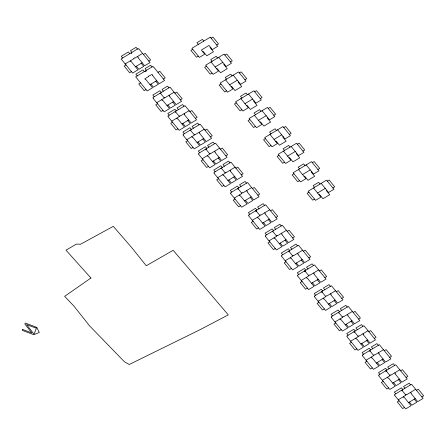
<?xml version="1.0" encoding="UTF-8"?>
<svg xmlns="http://www.w3.org/2000/svg" width="446" height="446" viewBox="0 0 446 446"><rect width="100%" height="100%" fill="white"/><g stroke="black" fill="none" stroke-linecap="round" stroke-linejoin="round"><path stroke-width="0.67" d="M125.187 63.945L133.945 58.649L133.716 58.365L134.686 57.779L134.921 58.064L142.581 53.431M126.001 64.943L124.178 66.047L129.591 72.709L131.419 71.605M143.395 54.429L145.223 53.33L150.636 59.993L148.813 61.096M135.461 66.761L142.151 62.719M192.739 49.272L190.91 50.376L196.485 57.227L198.308 56.129M211.109 38.172L212.932 37.068L218.501 43.92L216.678 45.024M140.562 82.856L138.739 83.959L144.158 90.622L145.981 89.523M157.962 72.347L159.785 71.243L165.204 77.905L163.375 79.009M202.852 51.892L203.337 51.597L206.771 55.822L213.461 51.781L210.027 47.555L210.512 47.259M150.029 84.679L156.719 80.631M160.705 93.571L160.404 93.755L159.991 93.253M206.498 66.198L204.669 67.296L210.244 74.153L212.067 73.049M224.862 55.092L226.691 53.988L232.26 60.846L230.437 61.949M164.15 97.808L165.126 97.222L165.355 97.507L174.113 92.216M215.123 66.984L222.788 62.356M156.719 102.725L164.384 98.098L160.298 93.069M157.533 103.728L155.71 104.832L161.123 111.494L162.952 110.391M174.927 93.214L176.755 92.11L182.169 98.772L180.346 99.876M216.605 68.812L217.096 68.522L220.53 72.748L227.22 68.701L223.786 64.475L224.271 64.179M166.994 105.546L173.684 101.504M220.999 84.032L219.176 85.136L224.745 91.993L226.574 90.889M239.368 72.932L241.191 71.828L246.766 78.686L244.943 79.784M175.707 112.024L175.406 112.208L174.994 111.706M229.629 84.824L237.289 80.196M179.153 116.261L180.128 115.676L180.357 115.96L189.115 110.664M171.721 121.178L179.387 116.545L175.3 111.522M231.112 86.652L231.597 86.357L235.036 90.588L241.726 86.541L238.292 82.315L238.777 82.019M172.535 122.176L170.712 123.28L176.125 129.942L177.954 128.844M189.929 111.667L191.758 110.563L197.171 117.226L195.348 118.329M181.996 123.999L188.686 119.952M236.319 102.875L234.496 103.979L240.065 110.831L241.888 109.727M254.688 91.776L256.511 90.672L262.086 97.523L260.258 98.627M190.782 130.561L190.475 130.745L190.068 130.243M244.943 103.667L252.609 99.034M194.227 134.798L195.197 134.213L195.432 134.497L204.19 129.201M186.796 139.715L194.456 135.082L190.37 130.059M187.604 140.713L185.781 141.817L191.2 148.479L193.023 147.381M205.004 130.204L206.827 129.1L212.246 135.762L210.417 136.866M246.432 105.496L246.917 105.2L250.351 109.426L257.047 105.384L253.607 101.158L254.092 100.863M197.065 142.536L203.761 138.489M249.871 119.545L248.043 120.643L253.618 127.5L255.441 126.396M268.241 108.439L270.064 107.335L275.634 114.193L273.811 115.297M206.214 149.544L205.913 149.728L205.5 149.226M258.496 120.336L266.162 115.704M259.985 122.159L260.47 121.87L263.904 126.095L270.594 122.048L267.16 117.822L267.645 117.532M209.659 153.781L210.635 153.195L210.863 153.48L219.622 148.184M202.228 158.698L209.893 154.065L205.807 149.042M203.041 159.696L201.213 160.8L206.632 167.462L208.46 166.364M220.435 149.187L222.259 148.083L227.677 154.745L225.854 155.849M212.502 161.519L219.192 157.477M265.415 138.661L263.586 139.76L269.161 146.617L270.984 145.513M283.784 127.556L285.607 126.452L291.177 133.309L289.354 134.413M221.684 168.571L221.378 168.755L220.971 168.248M274.039 139.453L281.705 134.82M275.522 141.276L276.013 140.986L279.447 145.212L286.137 141.165L282.703 136.939L283.188 136.649M225.13 172.808L226.1 172.217L226.334 172.502L235.092 167.211M217.698 177.725L225.358 173.093L221.272 168.064M218.507 178.723L216.684 179.827L222.102 186.489L223.925 185.385M235.906 168.209L237.729 167.105L243.148 173.773L241.319 174.871M227.973 180.541L234.663 176.499M278.962 155.325L277.139 156.429L282.714 163.281L284.537 162.177M297.331 144.225L299.16 143.121L304.73 149.973L302.906 151.077M287.592 156.117L295.252 151.484M289.075 157.945L289.565 157.65L293 161.876L299.69 157.834L296.255 153.608L296.741 153.312M238.231 188.92L237.924 189.104L237.517 188.602M241.676 193.157L242.646 192.572L242.88 192.856L251.639 187.56M234.245 198.074L241.905 193.441L237.818 188.418M235.053 199.072L233.23 200.176L238.649 206.838L240.472 205.74M252.453 188.563L254.276 187.459L259.695 194.121L257.866 195.225M244.52 200.895L251.21 196.848M293.953 173.762L292.13 174.865L297.699 181.717L299.528 180.613M312.323 162.662L314.146 161.558L319.721 168.41L317.892 169.513M302.578 174.553L310.243 169.92M304.066 176.382L304.551 176.086L307.991 180.312L314.681 176.27L311.241 172.044L311.732 171.749M256.294 211.142L255.993 211.326L255.586 210.824M259.739 215.379L260.715 214.794L260.949 215.078L269.707 209.782M252.308 220.296L259.973 215.663L255.887 210.64M253.122 221.294L251.299 222.398L256.718 229.06L258.541 227.962M270.516 210.785L272.344 209.681L277.758 216.343L275.935 217.447M308.955 192.215L307.132 193.319L312.702 200.17L314.53 199.067M327.325 181.115L329.148 180.011L334.723 186.863L332.894 187.967M262.582 223.117L269.272 219.07M317.58 193.006L325.245 188.374M319.068 194.835L319.553 194.54L322.993 198.765L329.683 194.724L326.243 190.498L326.734 190.202M273.002 231.686L272.696 231.87L272.289 231.368M276.448 235.928L277.418 235.337L277.652 235.622L286.41 230.331M269.016 240.846L276.682 236.213L272.595 231.184M269.83 241.844L268.001 242.947L273.42 249.609L275.243 248.506M287.224 231.329L289.047 230.225L294.466 236.887L292.643 237.991M279.291 243.661L285.981 239.619M289.181 251.589L288.874 251.773L288.467 251.271M292.626 255.826L293.596 255.235L293.83 255.525L302.589 250.228M285.195 260.743L292.86 256.11L288.774 251.087M286.009 261.741L284.18 262.845L289.599 269.507L291.422 268.403M303.403 251.226L305.226 250.128L310.645 256.79L308.822 257.894M295.469 263.564L302.159 259.516M305.215 271.307L304.908 271.491L304.501 270.984M308.66 275.544L309.63 274.953L309.864 275.243L318.622 269.947M301.228 280.462L308.888 275.829L304.802 270.806M302.037 281.459L300.214 282.563L305.633 289.225L307.456 288.122M319.436 270.945L321.259 269.841L326.678 276.509L324.85 277.607M311.503 283.277L318.193 279.235M322.118 292.097L321.811 292.281L321.404 291.779M325.563 296.334L326.533 295.748L326.767 296.032L335.526 290.736M318.132 301.251L325.792 296.618L321.705 291.595M318.94 302.249L317.117 303.352L322.536 310.015L324.359 308.916M336.34 291.74L338.163 290.636L343.582 297.298L341.759 298.402M328.407 304.072L335.097 300.03M338.96 312.808L338.653 312.992L338.246 312.49M342.405 317.05L343.375 316.459L343.61 316.744L352.368 311.453M334.968 321.967L342.634 317.335L338.547 312.306M335.782 322.965L333.959 324.069L339.378 330.731L341.201 329.627M353.182 312.451L355.005 311.347L360.424 318.009L358.595 319.113M345.243 324.783L351.939 320.741M354.62 332.075L354.319 332.259L353.907 331.757M358.066 336.312L359.041 335.727L359.27 336.011L368.028 330.715M350.634 341.229L358.3 336.596L354.213 331.573M351.448 342.233L349.625 343.331L355.038 349.998L356.867 348.895M368.842 331.718L370.671 330.614L376.084 337.276L374.261 338.38M360.909 344.05L367.599 340.008M370.063 351.069L369.762 351.253L369.355 350.751M373.508 355.306L374.484 354.721L374.718 355.005L383.476 349.714M366.077 360.223L373.742 355.596L369.656 350.567M366.891 361.227L365.068 362.325L370.487 368.993L372.31 367.889M384.285 350.712L386.113 349.608L391.527 356.27L389.704 357.374M376.352 363.044L383.042 359.002M386.392 371.15L386.085 371.334L385.678 370.832M389.837 375.387L390.808 374.802L391.042 375.086L399.8 369.79M382.406 380.304L390.066 375.671L385.98 370.648M383.22 381.302L381.391 382.406L386.81 389.068L388.633 387.97M400.614 370.793L402.437 369.689L407.856 376.352L406.033 377.455M392.681 383.125L399.371 379.078M402.236 390.64L401.93 390.824L401.523 390.322M405.682 394.877L406.652 394.286L406.886 394.576L415.644 389.28M398.25 399.794L405.916 395.162L401.829 390.138M399.064 400.792L397.235 401.896L402.654 408.558L404.477 407.454M416.458 390.278L418.281 389.174L423.7 395.842L421.877 396.94M408.525 402.61L415.215 398.568M218.702 57.328L226.128 66.465L231.48 63.232L224.054 54.094L205.684 65.194L213.116 74.331L218.468 71.098L211.036 61.961M233.202 75.168L240.634 84.305L245.986 81.072L238.554 71.934L220.19 83.034L227.616 92.171L232.968 88.938L225.542 79.801M248.522 94.011L255.954 103.149L261.306 99.91L253.874 90.772L235.505 101.878L242.936 111.015L248.288 107.776L240.857 98.638M262.075 110.675L269.501 119.812L274.853 116.579L267.427 107.441L249.058 118.541L256.489 127.679L261.841 124.445L254.41 115.308M277.618 129.792L285.044 138.929L290.396 135.696L282.97 126.558L264.601 137.658L272.032 146.795L277.384 143.562L269.953 134.424M291.166 146.461L298.597 155.598L303.949 152.365L296.523 143.227L278.153 154.327L285.579 163.465L290.931 160.231L283.505 151.094M306.157 164.897L313.588 174.035L318.94 170.801L311.509 161.664L293.139 172.764L300.571 181.901L305.923 178.668L298.491 169.53M321.159 183.351L328.59 192.488L333.942 189.249L326.511 180.112L308.141 191.217L315.573 200.354L320.925 197.115L313.493 187.978M203.816 41.088L202.423 39.376L196.948 42.682L198.342 44.394M217.576 58.008L216.182 56.296L210.707 59.602L212.101 61.319M232.076 75.848L230.688 74.136L225.213 77.442L226.607 79.159M247.396 94.691L246.002 92.974L240.528 96.286L241.922 97.997M260.949 111.355L259.555 109.644L254.081 112.95L255.474 114.667M276.492 130.472L275.098 128.76L269.624 132.066L271.017 133.783M290.045 147.141L288.651 145.429L283.177 148.735L284.57 150.447M305.031 165.577L303.637 163.86L298.168 167.172L299.556 168.883M320.033 184.031L318.639 182.314L313.17 185.625L314.558 187.337M137.452 49.038L136.058 47.321L130.483 50.693L131.877 52.405M152.019 66.95L150.625 65.239L145.05 68.606L146.444 70.317M168.984 87.817L167.59 86.106L162.015 89.473L163.409 91.19M183.986 106.271L182.592 104.559L177.017 107.926L178.411 109.638M199.061 124.808L197.667 123.096L192.092 126.463L193.486 128.175M214.493 143.79L213.099 142.079L207.524 145.446L208.918 147.163M229.963 162.818L228.569 161.101L222.994 164.474L224.388 166.185M246.51 183.167L245.116 181.455L239.541 184.822L240.935 186.534M264.573 205.389L263.185 203.677L257.604 207.044L258.998 208.756M281.281 225.938L279.887 224.221L274.312 227.594L275.706 229.305M297.46 245.835L296.066 244.124L290.491 247.491L291.885 249.202M313.493 265.554L312.1 263.837L306.525 267.21L307.918 268.921M330.397 286.343L329.003 284.632L323.428 287.999L324.822 289.716M347.239 307.054L345.845 305.343L340.27 308.716L341.658 310.427M362.899 326.321L361.505 324.61L355.93 327.977L357.324 329.694M378.342 345.315L376.954 343.604L371.373 346.971L372.767 348.688M394.671 365.397L393.277 363.685L387.702 367.052L389.096 368.764M410.515 384.887L409.121 383.17L403.546 386.543L404.94 388.254M137.535 56.48L138.277 57.395L137.976 57.579L144.66 65.802L150.012 62.568L138.907 48.909L138.6 49.093L138.193 48.592L131.135 52.851L131.548 53.358L131.241 53.542L130.834 53.035L121.1 58.917L132.618 73.083L137.97 69.849L131.286 61.626L130.979 61.804L130.238 60.896M169.067 95.266L169.809 96.18L169.508 96.364L176.192 104.587L181.544 101.354L170.032 87.187L152.939 97.518L153.346 98.02L153.045 98.204L164.15 111.862L169.502 108.629L162.818 100.406L162.511 100.59L161.77 99.675M184.07 113.719L184.811 114.633L184.51 114.817L191.195 123.04L196.547 119.801L185.034 105.641L167.941 115.971L168.348 116.473L168.047 116.657L179.153 130.316L184.505 127.082L177.82 118.859L177.514 119.043L176.772 118.129M199.139 132.256L199.886 133.17L199.579 133.348L206.264 141.577L211.616 138.338L200.103 124.178L183.011 134.508L183.417 135.01L183.116 135.194L194.222 148.852L199.574 145.619L192.889 137.396L192.583 137.58L191.841 136.666M214.576 151.239L215.318 152.153L215.017 152.337L221.701 160.56L227.053 157.321L215.535 143.16L198.448 153.491L198.855 153.993L198.548 154.177L209.659 167.835L215.011 164.602L208.321 156.379L208.02 156.563L207.279 155.648M230.041 170.26L230.788 171.175L230.482 171.359L237.166 179.582L242.524 176.348L231.006 162.182L213.913 172.513L214.32 173.015L214.019 173.199L225.124 186.863L230.476 183.629L223.792 175.401L223.485 175.585L222.744 174.67M246.588 190.615L247.335 191.529L247.028 191.713L253.713 199.936L259.07 196.697L247.552 182.537L230.459 192.867L230.866 193.369L230.565 193.553L241.671 207.212L247.023 203.978L240.338 195.755L240.032 195.939L239.29 195.025M264.656 212.837L265.398 213.745L265.097 213.929L271.781 222.158L277.133 218.919L265.621 204.759L248.528 215.089L248.935 215.591L248.634 215.775L259.739 229.434L265.091 226.2L258.407 217.977L258.1 218.161L257.359 217.247M281.365 233.381L282.106 234.295L281.8 234.479L288.49 242.702L293.842 239.469L282.324 225.302L265.231 235.633L265.643 236.135L265.337 236.319L276.442 249.983L281.8 246.744L275.11 238.521L274.808 238.705L274.061 237.79M297.543 253.278L298.285 254.192L297.978 254.376L304.668 262.599L310.02 259.366L298.502 245.205L281.409 255.53L281.822 256.037L281.515 256.221L292.626 269.88L297.978 266.647L291.288 258.424L290.987 258.608L290.24 257.693M313.571 272.997L314.318 273.911L314.012 274.095L320.696 282.318L326.048 279.084L314.536 264.924L297.443 275.249L297.85 275.756L297.549 275.935L308.654 289.599L314.006 286.365L307.322 278.137L307.015 278.321L306.274 277.412M330.475 293.791L331.222 294.706L330.915 294.89L337.605 303.113L342.957 299.874L331.439 285.713L314.346 296.044L314.759 296.545L314.452 296.729L325.558 310.388L330.91 307.155L324.225 298.932L323.924 299.115L323.177 298.201M347.317 314.502L348.064 315.417L347.757 315.601L354.442 323.824L359.794 320.59L348.281 306.424L331.188 316.755L331.595 317.257L331.294 317.44L342.4 331.105L347.752 327.866L341.067 319.643L340.761 319.827L340.019 318.912M362.983 333.77L363.724 334.684L363.423 334.868L370.108 343.091L375.46 339.858L363.947 325.692L346.854 336.022L347.261 336.524L346.96 336.708L358.066 350.366L363.418 347.133L356.733 338.91L356.426 339.094L355.685 338.18M378.425 352.764L379.167 353.678L378.866 353.862L385.55 362.085L390.902 358.852L379.39 344.686L362.297 355.016L362.704 355.518L362.403 355.702L373.508 369.36L378.86 366.127L372.176 357.904L371.869 358.088L371.128 357.174M394.755 372.845L395.496 373.759L395.189 373.943L401.879 382.166L407.231 378.927L395.713 364.767L378.621 375.097L379.033 375.599L378.726 375.783L389.832 389.442L395.184 386.208L388.499 377.985L388.198 378.169L387.451 377.255M410.599 392.329L411.34 393.244L411.034 393.428L417.724 401.651L423.076 398.417L411.558 384.257L394.47 394.582L394.877 395.089L394.571 395.267L405.682 408.932L411.034 405.698L404.344 397.47L404.043 397.654L403.296 396.745M141.243 63.271L143.746 66.354L138.884 69.297L136.376 66.214M155.805 81.183L158.313 84.266L153.446 87.21L150.938 84.127M172.775 102.056L175.278 105.139L170.417 108.077L167.908 104.994M187.777 120.504L190.28 123.592L185.419 126.53L182.91 123.447M202.846 139.041L205.355 142.129L200.488 145.067L197.979 141.984M218.278 158.023L220.787 161.112L215.92 164.05L213.417 160.967M233.749 177.051L236.257 180.134L231.39 183.077L228.882 179.989M250.295 197.4L252.804 200.488L247.937 203.426L245.428 200.343M268.364 219.622L270.873 222.71L266.006 225.648L263.497 222.565M285.066 240.171L287.575 243.254L282.708 246.198L280.2 243.109M301.245 260.068L303.754 263.151L298.887 266.095L296.378 263.012M317.279 279.787L319.788 282.87L314.921 285.814L312.412 282.731M334.182 300.576L336.691 303.665L331.824 306.603L329.315 303.52M351.024 321.293L353.533 324.376L348.666 327.314L346.157 324.231M366.69 340.56L369.193 343.643L364.332 346.581L361.823 343.498M382.133 359.554L384.642 362.637L379.775 365.575L377.266 362.492M398.456 379.63L400.965 382.718L396.098 385.656L393.589 382.573M414.301 399.12L416.809 402.203L411.942 405.146L409.439 402.063M129.769 53.682L128.376 51.965L121.279 56.257L122.672 57.969M144.331 71.594L142.943 69.883L135.846 74.17L137.24 75.881M161.301 92.461L159.908 90.75L152.811 95.037L154.205 96.754M176.304 110.915L174.91 109.203L167.813 113.49L169.207 115.202M191.373 129.451L189.979 127.74L182.888 132.027L184.276 133.739M206.81 148.434L205.416 146.723L198.319 151.01L199.713 152.722M222.275 167.462L220.881 165.745L213.79 170.037L215.178 171.749M238.822 187.811L237.428 186.099L230.337 190.386L231.725 192.098M256.89 210.033L255.497 208.321L248.4 212.608L249.793 214.32M273.599 230.582L272.205 228.865L265.108 233.152L266.502 234.869M289.777 250.479L288.384 248.768L281.287 253.055L282.68 254.766M305.805 270.198L304.412 268.481L297.32 272.774L298.708 274.485M322.709 290.987L321.321 289.276L314.224 293.563L315.617 295.274M339.551 311.698L338.157 309.987L331.06 314.274L332.454 315.991M355.217 330.965L353.823 329.254L346.726 333.541L348.12 335.258M370.659 349.959L369.266 348.248L362.169 352.535L363.562 354.252M386.983 370.041L385.595 368.329L378.498 372.616L379.892 374.328M402.833 389.531L401.439 387.814L394.342 392.106L395.736 393.818M22.662 329.466L22.3 330.369L33.082 334.428L33.467 333.463L26.565 324.56L35.663 327.988L36.026 327.085L25.249 323.027L24.859 323.991L31.761 332.894L22.662 329.466M36.773 327.297L33.801 334.701L39.27 332.493L36.773 327.297M90.934 278.014L64.637 296.345L73.813 305.978L89.674 325.959L124.389 361.745L129.262 364.477L199.669 329.884L228.28 314.893L173.154 250.306L146.266 265.744L131.258 247.056L113.301 226.339L80.642 244.202L76.377 244.107L65.986 250.184L90.934 278.014M145.396 70.953L135.668 76.835L147.18 90.995L152.532 87.762L145.848 79.539L145.541 79.722L144.799 78.808L148.512 76.567L148.278 76.277L152.097 74.398L152.844 75.307L152.538 75.491L159.222 83.72L164.58 80.481L153.469 66.822L153.168 67.006L152.755 66.504L145.703 70.769L146.11 71.271L145.809 71.455L145.396 70.953M210.295 37.174L191.925 48.274L199.356 57.411L204.708 54.178L201.363 50.063L209.029 45.431L212.368 49.545L217.726 46.312L210.295 37.174"/></g></svg>
